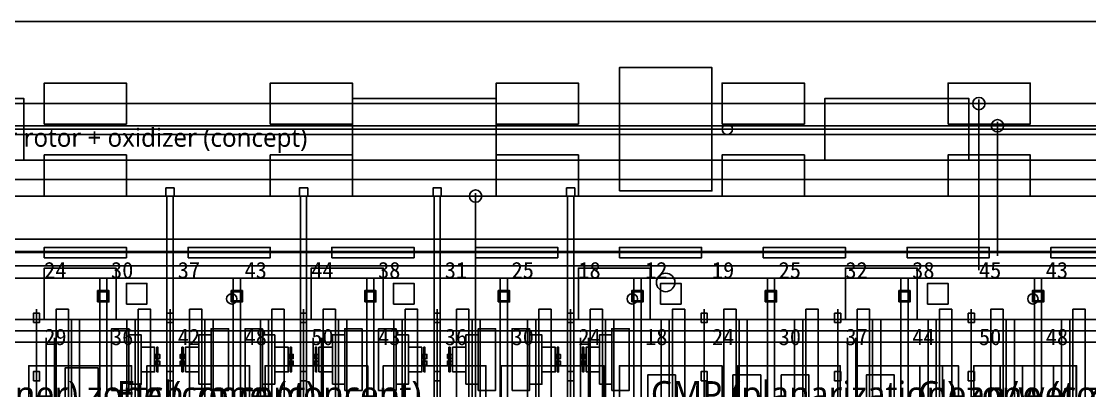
# Model space of a CAD drawing. Header units: metres. Extents: x -1640 to 1560, y -268 to 2338.
# Drawn here: x -165.2 to -61.2, y 1034.1 to 1070 of the extents above; entities that cross this region are included whole.
import ezdxf

# ---------------------------------------------------------------- set-up
doc = ezdxf.new("R2010")
doc.units = ezdxf.units.M
for name, color, linetype in [('1F_EHS_EXIT_DOOR_CONCEPT', 3, 'Continuous'), ('1F_EHS_EXTINGUISHER_HYDRANT_CABINET_CONCEPT', 1, 'Continuous'), ('1F_ELEC', 6, 'Continuous'), ('1F_STRUCT_COLUMN', 8, 'Continuous'), ('1F_SUPPORT', 4, 'Continuous'), ('1F_ZONE', 3, 'Continuous'), ('2F_CSF_LATERAL_RACK_CONCEPT', 9, 'Continuous'), ('2F_EHS_EXIT_DOOR_CONCEPT', 3, 'Continuous'), ('2F_EHS_EXTINGUISHER_HYDRANT_CABINET_CONCEPT', 1, 'Continuous'), ('2F_STRUCT_COLUMN', 8, 'Continuous'), ('2F_SUPPORT', 4, 'Continuous'), ('2F_ZONE', 3, 'Continuous'), ('3F_CLEANROOM_OVERHEAD_PIPE_DUCT_CONCEPT', 9, 'Continuous'), ('3F_CMP', 5, 'Continuous'), ('3F_EHS_EGRESS_DIST_M', 2, 'Continuous'), ('3F_EHS_EXIT_DOOR_CONCEPT', 3, 'Continuous'), ('3F_EHS_EXTINGUISHER_HYDRANT_CABINET_CONCEPT', 1, 'Continuous'), ('3F_ETCH', 2, 'Continuous'), ('3F_FOUP', 5, 'Continuous'), ('3F_OHT', 9, 'Continuous'), ('3F_OHTV', 1, 'Continuous'), ('3F_PHOTO', 1, 'Continuous'), ('3F_SUPPORT', 4, 'Continuous'), ('3F_TBAR', 6, 'Continuous'), ('3F_TEXT', 7, 'Continuous'), ('3F_WET', 6, 'Continuous'), ('3F_ZONE', 3, 'Continuous'), ('4F_DCC', 3, 'Continuous'), ('4F_FFU', 1, 'Continuous'), ('4F_MAU', 2, 'Continuous'), ('4F_STRUCT_PLENUM_TRUSS_CONCEPT', 9, 'Continuous'), ('4F_SUPPORT', 4, 'Continuous'), ('4F_ZONE', 3, 'Continuous'), ('5F_EHS_EXIT_DOOR_CONCEPT', 3, 'Continuous'), ('5F_EHS_EXTINGUISHER_HYDRANT_CABINET_CONCEPT', 1, 'Continuous'), ('5F_ELEC', 6, 'Continuous'), ('5F_STRUCT_COLUMN', 8, 'Continuous'), ('5F_SUPPORT', 4, 'Continuous'), ('5F_ZONE', 3, 'Continuous'), ('6F_CSF_LATERAL_RACK_CONCEPT', 9, 'Continuous'), ('6F_EHS_EXIT_DOOR_CONCEPT', 3, 'Continuous'), ('6F_EHS_EXTINGUISHER_HYDRANT_CABINET_CONCEPT', 1, 'Continuous'), ('6F_STRUCT_COLUMN', 8, 'Continuous'), ('6F_SUPPORT', 4, 'Continuous'), ('6F_ZONE', 3, 'Continuous'), ('7F_CLEANROOM_OVERHEAD_PIPE_DUCT_CONCEPT', 9, 'Continuous'), ('7F_CMP', 5, 'Continuous'), ('7F_EHS_EGRESS_DIST_M', 2, 'Continuous'), ('7F_EHS_EXIT_DOOR_CONCEPT', 3, 'Continuous'), ('7F_EHS_EXTINGUISHER_HYDRANT_CABINET_CONCEPT', 1, 'Continuous'), ('7F_ETCH', 2, 'Continuous'), ('7F_FOUP', 5, 'Continuous'), ('7F_OHT', 9, 'Continuous'), ('7F_OHTV', 1, 'Continuous'), ('7F_PHOTO', 1, 'Continuous'), ('7F_SUPPORT', 4, 'Continuous'), ('7F_TBAR', 6, 'Continuous'), ('7F_TEXT', 7, 'Continuous'), ('7F_WET', 6, 'Continuous'), ('7F_ZONE', 3, 'Continuous'), ('8F_DCC', 3, 'Continuous'), ('8F_FFU', 1, 'Continuous'), ('8F_MAU', 2, 'Continuous'), ('8F_STRUCT_PLENUM_TRUSS_CONCEPT', 9, 'Continuous'), ('8F_SUPPORT', 4, 'Continuous'), ('8F_ZONE', 3, 'Continuous'), ('EHS_TREATED_EXHAUST', 30, 'Continuous'), ('OUTLINE', 7, 'Continuous'), ('RF_RSC', 4, 'Continuous'), ('RF_STACK', 2, 'Continuous'), ('UTIL_CHW.R_CONCEPT', 2, 'Continuous'), ('UTIL_CHW.S_CONCEPT', 1, 'Continuous'), ('UTIL_ELEC.EMERG_CONCEPT', 4, 'Continuous'), ('UTIL_ELEC.LV_CONCEPT', 2, 'Continuous'), ('UTIL_ELEC.LV_RISER', 2, 'Continuous'), ('UTIL_ELEC.MV_CONCEPT', 1, 'Continuous'), ('UTIL_ELEC.UPS_CONCEPT', 3, 'Continuous'), ('UTIL_EXH.HEAT_CONCEPT', 1, 'Continuous'), ('UTIL_EXH.HEAT_RISER', 1, 'Continuous'), ('UTIL_EXH.VOC_CONCEPT', 6, 'Continuous'), ('UTIL_EXH.VOC_RISER', 6, 'Continuous'), ('UTIL_GAS.BULK_CONCEPT', 2, 'Continuous'), ('UTIL_HR_CONCEPT', 5, 'Continuous'), ('UTIL_PCW.R_CONCEPT', 1, 'Continuous'), ('UTIL_PCW.S_CONCEPT', 6, 'Continuous'), ('UTIL_TEXT', 7, 'Continuous'), ('UTIL_WW.AA_CONCEPT', 3, 'Continuous'), ('UTIL_WW.F_CONCEPT', 2, 'Continuous'), ('UTIL_WW.ORG_CONCEPT', 4, 'Continuous')]:
    doc.layers.add(name, color=color, linetype=linetype)
doc.styles.add('KO', font='malgun.ttf')

msp = doc.modelspace()

# ---------------------------------------------------------------- linework, layer by layer
at = {"layer": '1F_EHS_EXIT_DOOR_CONCEPT'}
msp.add_circle((-102.5, 1044.6), 0.9, dxfattribs=at)
at = {"layer": '1F_EHS_EXTINGUISHER_HYDRANT_CABINET_CONCEPT'}
for centre in [(-96.5, 1059.5), (-144.75, 1043), (-105.75, 1043), (-66.75, 1043)]:
    msp.add_circle(centre, 0.5, dxfattribs=at)
at = {"layer": '1F_ELEC'}
for points in [[(-163, 1060), (-155, 1060), (-155, 1064), (-163, 1064)], [(-141, 1060), (-133, 1060), (-133, 1064), (-141, 1064)], [(-119, 1060), (-111, 1060), (-111, 1064), (-119, 1064)], [(-97, 1060), (-89, 1060), (-89, 1064), (-97, 1064)], [(-75, 1060), (-67, 1060), (-67, 1064), (-75, 1064)], [(-163, 1053), (-155, 1053), (-155, 1057), (-163, 1057)], [(-141, 1053), (-133, 1053), (-133, 1057), (-141, 1057)], [(-119, 1053), (-111, 1053), (-111, 1057), (-119, 1057)], [(-97, 1053), (-89, 1053), (-89, 1057), (-97, 1057)], [(-75, 1053), (-67, 1053), (-67, 1057), (-75, 1057)]]:
    msp.add_lwpolyline(points, close=True, dxfattribs=at)
at = {"layer": '1F_STRUCT_COLUMN'}
for points in [[(-157.8, 1042.7), (-156.7, 1042.7), (-156.7, 1043.8), (-157.8, 1043.8)], [(-144.8, 1042.7), (-143.7, 1042.7), (-143.7, 1043.8), (-144.8, 1043.8)], [(-131.8, 1042.7), (-130.7, 1042.7), (-130.7, 1043.8), (-131.8, 1043.8)], [(-118.8, 1042.7), (-117.7, 1042.7), (-117.7, 1043.8), (-118.8, 1043.8)], [(-105.8, 1042.7), (-104.7, 1042.7), (-104.7, 1043.8), (-105.8, 1043.8)], [(-92.8, 1042.7), (-91.7, 1042.7), (-91.7, 1043.8), (-92.8, 1043.8)], [(-79.8, 1042.7), (-78.7, 1042.7), (-78.7, 1043.8), (-79.8, 1043.8)], [(-66.8, 1042.7), (-65.7, 1042.7), (-65.7, 1043.8), (-66.8, 1043.8)]]:
    msp.add_lwpolyline(points, close=True, dxfattribs=at)
at = {"layer": '1F_SUPPORT'}
msp.add_lwpolyline([(-107, 1053.5), (-98, 1053.5), (-98, 1065.5), (-107, 1065.5)], close=True, dxfattribs=at)
at = {"layer": '1F_ZONE'}
msp.add_lwpolyline([(-281, 887), (-7.5, 887), (-7.5, 1045), (-281, 1045)], close=True, dxfattribs=at)
at = {"layer": '2F_CSF_LATERAL_RACK_CONCEPT'}
for points in [[(-160.35, 891), (-159.55, 891), (-159.55, 1041), (-160.35, 1041)], [(-154.95, 891), (-154.15, 891), (-154.15, 1041), (-154.95, 1041)], [(-147.35, 891), (-146.55, 891), (-146.55, 1041), (-147.35, 1041)], [(-141.95, 891), (-141.15, 891), (-141.15, 1041), (-141.95, 1041)], [(-134.35, 891), (-133.55, 891), (-133.55, 1041), (-134.35, 1041)], [(-128.95, 891), (-128.15, 891), (-128.15, 1041), (-128.95, 1041)], [(-121.35, 891), (-120.55, 891), (-120.55, 1041), (-121.35, 1041)], [(-115.95, 891), (-115.15, 891), (-115.15, 1041), (-115.95, 1041)], [(-108.35, 891), (-107.55, 891), (-107.55, 1041), (-108.35, 1041)], [(-102.95, 891), (-102.15, 891), (-102.15, 1041), (-102.95, 1041)], [(-95.35, 891), (-94.55, 891), (-94.55, 1041), (-95.35, 1041)], [(-89.95, 891), (-89.15, 891), (-89.15, 1041), (-89.95, 1041)], [(-82.35, 891), (-81.55, 891), (-81.55, 1041), (-82.35, 1041)], [(-76.95, 891), (-76.15, 891), (-76.15, 1041), (-76.95, 1041)], [(-69.35, 891), (-68.55, 891), (-68.55, 1041), (-69.35, 1041)], [(-63.95, 891), (-63.15, 891), (-63.15, 1041), (-63.95, 1041)]]:
    msp.add_lwpolyline(points, close=True, dxfattribs=at)
at = {"layer": '2F_EHS_EXIT_DOOR_CONCEPT'}
msp.add_circle((-102.5, 1044.6), 0.9, dxfattribs=at)
at = {"layer": '2F_EHS_EXTINGUISHER_HYDRANT_CABINET_CONCEPT'}
msp.add_circle((-96.5, 1059.5), 0.5, dxfattribs=at)
at = {"layer": '2F_STRUCT_COLUMN'}
for points in [[(-157.7, 1042.8), (-156.8, 1042.8), (-156.8, 1043.7), (-157.7, 1043.7)], [(-144.7, 1042.8), (-143.8, 1042.8), (-143.8, 1043.7), (-144.7, 1043.7)], [(-131.7, 1042.8), (-130.8, 1042.8), (-130.8, 1043.7), (-131.7, 1043.7)], [(-118.7, 1042.8), (-117.8, 1042.8), (-117.8, 1043.7), (-118.7, 1043.7)], [(-105.7, 1042.8), (-104.8, 1042.8), (-104.8, 1043.7), (-105.7, 1043.7)], [(-92.7, 1042.8), (-91.8, 1042.8), (-91.8, 1043.7), (-92.7, 1043.7)], [(-79.7, 1042.8), (-78.8, 1042.8), (-78.8, 1043.7), (-79.7, 1043.7)], [(-66.7, 1042.8), (-65.8, 1042.8), (-65.8, 1043.7), (-66.7, 1043.7)]]:
    msp.add_lwpolyline(points, close=True, dxfattribs=at)
at = {"layer": '2F_SUPPORT'}
msp.add_lwpolyline([(-107, 1053.5), (-98, 1053.5), (-98, 1065.5), (-107, 1065.5)], close=True, dxfattribs=at)
at = {"layer": '2F_ZONE'}
msp.add_lwpolyline([(-281, 887), (-7.5, 887), (-7.5, 1045), (-281, 1045)], close=True, dxfattribs=at)
at = {"layer": '3F_CLEANROOM_OVERHEAD_PIPE_DUCT_CONCEPT'}
for points in [[(-161.85, 890), (-160.65, 890), (-160.65, 1042), (-161.85, 1042)], [(-153.85, 890), (-152.65, 890), (-152.65, 1042), (-153.85, 1042)], [(-148.85, 890), (-147.65, 890), (-147.65, 1042), (-148.85, 1042)], [(-140.85, 890), (-139.65, 890), (-139.65, 1042), (-140.85, 1042)], [(-135.85, 890), (-134.65, 890), (-134.65, 1042), (-135.85, 1042)], [(-127.85, 890), (-126.65, 890), (-126.65, 1042), (-127.85, 1042)], [(-122.85, 890), (-121.65, 890), (-121.65, 1042), (-122.85, 1042)], [(-114.85, 890), (-113.65, 890), (-113.65, 1042), (-114.85, 1042)], [(-109.85, 890), (-108.65, 890), (-108.65, 1042), (-109.85, 1042)], [(-101.85, 890), (-100.65, 890), (-100.65, 1042), (-101.85, 1042)], [(-96.85, 890), (-95.65, 890), (-95.65, 1042), (-96.85, 1042)], [(-88.85, 890), (-87.65, 890), (-87.65, 1042), (-88.85, 1042)], [(-83.85, 890), (-82.65, 890), (-82.65, 1042), (-83.85, 1042)], [(-75.85, 890), (-74.65, 890), (-74.65, 1042), (-75.85, 1042)], [(-70.85, 890), (-69.65, 890), (-69.65, 1042), (-70.85, 1042)], [(-62.85, 890), (-61.65, 890), (-61.65, 1042), (-62.85, 1042)]]:
    msp.add_lwpolyline(points, close=True, dxfattribs=at)
at = {"layer": '3F_CMP'}
for points in [[(-104.25, 1030.1), (-101.55, 1030.1), (-101.55, 1035.6), (-104.25, 1035.6)], [(-95.95, 1030.1), (-93.25, 1030.1), (-93.25, 1035.6), (-95.95, 1035.6)], [(-91.25, 1030.1), (-88.55, 1030.1), (-88.55, 1035.6), (-91.25, 1035.6)], [(-82.95, 1030.1), (-80.25, 1030.1), (-80.25, 1035.6), (-82.95, 1035.6)]]:
    msp.add_lwpolyline(points, close=True, dxfattribs=at)
at = {"layer": '3F_EHS_EXIT_DOOR_CONCEPT'}
msp.add_circle((-102.5, 1044.6), 0.9, dxfattribs=at)
at = {"layer": '3F_EHS_EXTINGUISHER_HYDRANT_CABINET_CONCEPT'}
msp.add_circle((-96.5, 1059.5), 0.5, dxfattribs=at)
at = {"layer": '3F_ETCH'}
for points in [[(-156.45, 1034.1), (-154.75, 1034.1), (-154.75, 1040.1), (-156.45, 1040.1)], [(-146.75, 1034.1), (-145.05, 1034.1), (-145.05, 1040.1), (-146.75, 1040.1)], [(-143.45, 1034.1), (-141.75, 1034.1), (-141.75, 1040.1), (-143.45, 1040.1)], [(-133.75, 1034.1), (-132.05, 1034.1), (-132.05, 1040.1), (-133.75, 1040.1)], [(-130.45, 1034.1), (-128.75, 1034.1), (-128.75, 1040.1), (-130.45, 1040.1)], [(-120.75, 1034.1), (-119.05, 1034.1), (-119.05, 1040.1), (-120.75, 1040.1)], [(-117.45, 1034.1), (-115.75, 1034.1), (-115.75, 1040.1), (-117.45, 1040.1)], [(-107.75, 1034.1), (-106.05, 1034.1), (-106.05, 1040.1), (-107.75, 1040.1)], [(-154.75, 1034.7), (-153.55, 1034.7), (-153.55, 1039.5), (-154.75, 1039.5)], [(-147.95, 1034.7), (-146.75, 1034.7), (-146.75, 1039.5), (-147.95, 1039.5)], [(-141.75, 1034.7), (-140.55, 1034.7), (-140.55, 1039.5), (-141.75, 1039.5)], [(-134.95, 1034.7), (-133.75, 1034.7), (-133.75, 1039.5), (-134.95, 1039.5)], [(-128.75, 1034.7), (-127.55, 1034.7), (-127.55, 1039.5), (-128.75, 1039.5)], [(-121.95, 1034.7), (-120.75, 1034.7), (-120.75, 1039.5), (-121.95, 1039.5)], [(-115.75, 1034.7), (-114.55, 1034.7), (-114.55, 1039.5), (-115.75, 1039.5)], [(-108.95, 1034.7), (-107.75, 1034.7), (-107.75, 1039.5), (-108.95, 1039.5)], [(-153.55, 1035.9), (-152.25, 1035.9), (-152.25, 1038.3), (-153.55, 1038.3)], [(-149.25, 1035.9), (-147.95, 1035.9), (-147.95, 1038.3), (-149.25, 1038.3)], [(-140.55, 1035.9), (-139.25, 1035.9), (-139.25, 1038.3), (-140.55, 1038.3)], [(-136.25, 1035.9), (-134.95, 1035.9), (-134.95, 1038.3), (-136.25, 1038.3)], [(-127.55, 1035.9), (-126.25, 1035.9), (-126.25, 1038.3), (-127.55, 1038.3)], [(-123.25, 1035.9), (-121.95, 1035.9), (-121.95, 1038.3), (-123.25, 1038.3)], [(-114.55, 1035.9), (-113.25, 1035.9), (-113.25, 1038.3), (-114.55, 1038.3)], [(-110.25, 1035.9), (-108.95, 1035.9), (-108.95, 1038.3), (-110.25, 1038.3)]]:
    msp.add_lwpolyline(points, close=True, dxfattribs=at)
at = {"layer": '3F_FOUP'}
for points in [[(-152.2, 1037.2), (-151.75, 1037.2), (-151.75, 1037.6), (-152.2, 1037.6)], [(-152.2, 1036.55), (-151.75, 1036.55), (-151.75, 1036.95), (-152.2, 1036.95)], [(-149.75, 1037.2), (-149.3, 1037.2), (-149.3, 1037.6), (-149.75, 1037.6)], [(-149.75, 1036.55), (-149.3, 1036.55), (-149.3, 1036.95), (-149.75, 1036.95)], [(-139.2, 1037.2), (-138.75, 1037.2), (-138.75, 1037.6), (-139.2, 1037.6)], [(-139.2, 1036.55), (-138.75, 1036.55), (-138.75, 1036.95), (-139.2, 1036.95)], [(-136.75, 1037.2), (-136.3, 1037.2), (-136.3, 1037.6), (-136.75, 1037.6)], [(-136.75, 1036.55), (-136.3, 1036.55), (-136.3, 1036.95), (-136.75, 1036.95)], [(-126.2, 1037.2), (-125.75, 1037.2), (-125.75, 1037.6), (-126.2, 1037.6)], [(-126.2, 1036.55), (-125.75, 1036.55), (-125.75, 1036.95), (-126.2, 1036.95)], [(-123.75, 1037.2), (-123.3, 1037.2), (-123.3, 1037.6), (-123.75, 1037.6)], [(-123.75, 1036.55), (-123.3, 1036.55), (-123.3, 1036.95), (-123.75, 1036.95)], [(-113.2, 1037.2), (-112.75, 1037.2), (-112.75, 1037.6), (-113.2, 1037.6)], [(-113.2, 1036.55), (-112.75, 1036.55), (-112.75, 1036.95), (-113.2, 1036.95)], [(-110.75, 1037.2), (-110.3, 1037.2), (-110.3, 1037.6), (-110.75, 1037.6)], [(-110.75, 1036.55), (-110.3, 1036.55), (-110.3, 1036.95), (-110.75, 1036.95)]]:
    msp.add_lwpolyline(points, close=True, dxfattribs=at)
at = {"layer": '3F_OHT'}
for p, q in [((-163.75, 970), (-163.75, 1042)), ((-150.75, 970), (-150.75, 1042)), ((-137.75, 970), (-137.75, 1042)), ((-124.75, 970), (-124.75, 1042)), ((-111.75, 970), (-111.75, 1042)), ((-98.75, 970), (-98.75, 1042)), ((-85.75, 970), (-85.75, 1042)), ((-72.75, 970), (-72.75, 1042))]:
    msp.add_line(p, q, dxfattribs=at)
at = {"layer": '3F_OHTV'}
for points in [[(-164.05, 1040.71), (-163.45, 1040.71), (-163.45, 1041.61), (-164.05, 1041.61)], [(-151.05, 1040.71), (-150.45, 1040.71), (-150.45, 1041.61), (-151.05, 1041.61)], [(-138.05, 1040.71), (-137.45, 1040.71), (-137.45, 1041.61), (-138.05, 1041.61)], [(-125.05, 1040.71), (-124.45, 1040.71), (-124.45, 1041.61), (-125.05, 1041.61)], [(-112.05, 1040.71), (-111.45, 1040.71), (-111.45, 1041.61), (-112.05, 1041.61)], [(-99.05, 1040.71), (-98.45, 1040.71), (-98.45, 1041.61), (-99.05, 1041.61)], [(-86.05, 1040.71), (-85.45, 1040.71), (-85.45, 1041.61), (-86.05, 1041.61)], [(-73.05, 1040.71), (-72.45, 1040.71), (-72.45, 1041.61), (-73.05, 1041.61)], [(-164.05, 1035.02), (-163.45, 1035.02), (-163.45, 1035.92), (-164.05, 1035.92)], [(-151.05, 1035.02), (-150.45, 1035.02), (-150.45, 1035.92), (-151.05, 1035.92)], [(-138.05, 1035.02), (-137.45, 1035.02), (-137.45, 1035.92), (-138.05, 1035.92)], [(-125.05, 1035.02), (-124.45, 1035.02), (-124.45, 1035.92), (-125.05, 1035.92)], [(-112.05, 1035.02), (-111.45, 1035.02), (-111.45, 1035.92), (-112.05, 1035.92)], [(-99.05, 1035.02), (-98.45, 1035.02), (-98.45, 1035.92), (-99.05, 1035.92)], [(-86.05, 1035.02), (-85.45, 1035.02), (-85.45, 1035.92), (-86.05, 1035.92)], [(-73.05, 1035.02), (-72.45, 1035.02), (-72.45, 1035.92), (-73.05, 1035.92)]]:
    msp.add_lwpolyline(points, close=True, dxfattribs=at)
at = {"layer": '3F_PHOTO'}
msp.add_lwpolyline([(-160.95, 1030.8), (-157.75, 1030.8), (-157.75, 1036.3), (-160.95, 1036.3)], close=True, dxfattribs=at)
at = {"layer": '3F_SUPPORT'}
msp.add_lwpolyline([(-107, 1053.5), (-98, 1053.5), (-98, 1065.5), (-107, 1065.5)], close=True, dxfattribs=at)
at = {"layer": '3F_TBAR'}
for points in [[(-152.05, 1035.9), (-151.93, 1035.9), (-151.93, 1038.3), (-152.05, 1038.3)], [(-149.6, 1035.9), (-149.48, 1035.9), (-149.48, 1038.3), (-149.6, 1038.3)], [(-139.05, 1035.9), (-138.93, 1035.9), (-138.93, 1038.3), (-139.05, 1038.3)], [(-136.6, 1035.9), (-136.48, 1035.9), (-136.48, 1038.3), (-136.6, 1038.3)], [(-126.05, 1035.9), (-125.93, 1035.9), (-125.93, 1038.3), (-126.05, 1038.3)], [(-123.6, 1035.9), (-123.48, 1035.9), (-123.48, 1038.3), (-123.6, 1038.3)], [(-113.05, 1035.9), (-112.93, 1035.9), (-112.93, 1038.3), (-113.05, 1038.3)], [(-110.6, 1035.9), (-110.48, 1035.9), (-110.48, 1038.3), (-110.6, 1038.3)]]:
    msp.add_lwpolyline(points, close=True, dxfattribs=at)
at = {"layer": '3F_WET'}
for points in [[(-77.75, 1027.5), (-75.55, 1027.5), (-75.55, 1036.5), (-77.75, 1036.5)], [(-69.95, 1027.5), (-67.75, 1027.5), (-67.75, 1036.5), (-69.95, 1036.5)], [(-64.75, 1027.5), (-62.55, 1027.5), (-62.55, 1036.5), (-64.75, 1036.5)]]:
    msp.add_lwpolyline(points, close=True, dxfattribs=at)
at = {"layer": '3F_ZONE'}
msp.add_lwpolyline([(-281, 887), (-7.5, 887), (-7.5, 1045), (-281, 1045)], close=True, dxfattribs=at)
at = {"layer": '4F_DCC'}
for points in [[(-163, 1047), (-155, 1047), (-155, 1048), (-163, 1048)], [(-149, 1047), (-141, 1047), (-141, 1048), (-149, 1048)], [(-135, 1047), (-127, 1047), (-127, 1048), (-135, 1048)], [(-121, 1047), (-113, 1047), (-113, 1048), (-121, 1048)], [(-107, 1047), (-99, 1047), (-99, 1048), (-107, 1048)], [(-93, 1047), (-85, 1047), (-85, 1048), (-93, 1048)], [(-79, 1047), (-71, 1047), (-71, 1048), (-79, 1048)], [(-65, 1047), (-57, 1047), (-57, 1048), (-65, 1048)]]:
    msp.add_lwpolyline(points, close=True, dxfattribs=at)
at = {"layer": '4F_FFU'}
for points in [[(-164.5, 1026.5), (-154.5, 1026.5), (-154.5, 1036.5), (-164.5, 1036.5)], [(-153, 1026.5), (-143, 1026.5), (-143, 1036.5), (-153, 1036.5)], [(-141.5, 1026.5), (-131.5, 1026.5), (-131.5, 1036.5), (-141.5, 1036.5)], [(-130, 1026.5), (-120, 1026.5), (-120, 1036.5), (-130, 1036.5)], [(-118.5, 1026.5), (-108.5, 1026.5), (-108.5, 1036.5), (-118.5, 1036.5)], [(-107, 1026.5), (-97, 1026.5), (-97, 1036.5), (-107, 1036.5)], [(-95.5, 1026.5), (-85.5, 1026.5), (-85.5, 1036.5), (-95.5, 1036.5)], [(-84, 1026.5), (-74, 1026.5), (-74, 1036.5), (-84, 1036.5)], [(-72.5, 1026.5), (-62.5, 1026.5), (-62.5, 1036.5), (-72.5, 1036.5)]]:
    msp.add_lwpolyline(points, close=True, dxfattribs=at)
at = {"layer": '4F_MAU'}
for points in [[(-179, 1056.5), (-165, 1056.5), (-165, 1062.5), (-179, 1062.5)], [(-133, 1056.5), (-119, 1056.5), (-119, 1062.5), (-133, 1062.5)], [(-87, 1056.5), (-73, 1056.5), (-73, 1062.5), (-87, 1062.5)]]:
    msp.add_lwpolyline(points, close=True, dxfattribs=at)
at = {"layer": '4F_STRUCT_PLENUM_TRUSS_CONCEPT'}
for points in [[(-157.6, 887), (-156.9, 887), (-156.9, 1045), (-157.6, 1045)], [(-144.6, 887), (-143.9, 887), (-143.9, 1045), (-144.6, 1045)], [(-131.6, 887), (-130.9, 887), (-130.9, 1045), (-131.6, 1045)], [(-118.6, 887), (-117.9, 887), (-117.9, 1045), (-118.6, 1045)], [(-105.6, 887), (-104.9, 887), (-104.9, 1045), (-105.6, 1045)], [(-92.6, 887), (-91.9, 887), (-91.9, 1045), (-92.6, 1045)], [(-79.6, 887), (-78.9, 887), (-78.9, 1045), (-79.6, 1045)], [(-66.6, 887), (-65.9, 887), (-65.9, 1045), (-66.6, 1045)]]:
    msp.add_lwpolyline(points, close=True, dxfattribs=at)
at = {"layer": '4F_SUPPORT'}
msp.add_lwpolyline([(-107, 1053.5), (-98, 1053.5), (-98, 1065.5), (-107, 1065.5)], close=True, dxfattribs=at)
at = {"layer": '4F_ZONE'}
msp.add_lwpolyline([(-281, 887), (-7.5, 887), (-7.5, 1045), (-281, 1045)], close=True, dxfattribs=at)
at = {"layer": '5F_EHS_EXIT_DOOR_CONCEPT'}
msp.add_circle((-102.5, 1044.6), 0.9, dxfattribs=at)
at = {"layer": '5F_EHS_EXTINGUISHER_HYDRANT_CABINET_CONCEPT'}
for centre in [(-96.5, 1059.5), (-144.75, 1043), (-105.75, 1043), (-66.75, 1043)]:
    msp.add_circle(centre, 0.5, dxfattribs=at)
at = {"layer": '5F_ELEC'}
for points in [[(-163, 1060), (-155, 1060), (-155, 1064), (-163, 1064)], [(-141, 1060), (-133, 1060), (-133, 1064), (-141, 1064)], [(-119, 1060), (-111, 1060), (-111, 1064), (-119, 1064)], [(-97, 1060), (-89, 1060), (-89, 1064), (-97, 1064)], [(-75, 1060), (-67, 1060), (-67, 1064), (-75, 1064)], [(-163, 1053), (-155, 1053), (-155, 1057), (-163, 1057)], [(-141, 1053), (-133, 1053), (-133, 1057), (-141, 1057)], [(-119, 1053), (-111, 1053), (-111, 1057), (-119, 1057)], [(-97, 1053), (-89, 1053), (-89, 1057), (-97, 1057)], [(-75, 1053), (-67, 1053), (-67, 1057), (-75, 1057)]]:
    msp.add_lwpolyline(points, close=True, dxfattribs=at)
at = {"layer": '5F_STRUCT_COLUMN'}
for points in [[(-157.8, 1042.7), (-156.7, 1042.7), (-156.7, 1043.8), (-157.8, 1043.8)], [(-144.8, 1042.7), (-143.7, 1042.7), (-143.7, 1043.8), (-144.8, 1043.8)], [(-131.8, 1042.7), (-130.7, 1042.7), (-130.7, 1043.8), (-131.8, 1043.8)], [(-118.8, 1042.7), (-117.7, 1042.7), (-117.7, 1043.8), (-118.8, 1043.8)], [(-105.8, 1042.7), (-104.7, 1042.7), (-104.7, 1043.8), (-105.8, 1043.8)], [(-92.8, 1042.7), (-91.7, 1042.7), (-91.7, 1043.8), (-92.8, 1043.8)], [(-79.8, 1042.7), (-78.7, 1042.7), (-78.7, 1043.8), (-79.8, 1043.8)], [(-66.8, 1042.7), (-65.7, 1042.7), (-65.7, 1043.8), (-66.8, 1043.8)]]:
    msp.add_lwpolyline(points, close=True, dxfattribs=at)
at = {"layer": '5F_SUPPORT'}
msp.add_lwpolyline([(-107, 1053.5), (-98, 1053.5), (-98, 1065.5), (-107, 1065.5)], close=True, dxfattribs=at)
at = {"layer": '5F_ZONE'}
msp.add_lwpolyline([(-281, 887), (-7.5, 887), (-7.5, 1045), (-281, 1045)], close=True, dxfattribs=at)
at = {"layer": '6F_CSF_LATERAL_RACK_CONCEPT'}
for points in [[(-160.35, 891), (-159.55, 891), (-159.55, 1041), (-160.35, 1041)], [(-154.95, 891), (-154.15, 891), (-154.15, 1041), (-154.95, 1041)], [(-147.35, 891), (-146.55, 891), (-146.55, 1041), (-147.35, 1041)], [(-141.95, 891), (-141.15, 891), (-141.15, 1041), (-141.95, 1041)], [(-134.35, 891), (-133.55, 891), (-133.55, 1041), (-134.35, 1041)], [(-128.95, 891), (-128.15, 891), (-128.15, 1041), (-128.95, 1041)], [(-121.35, 891), (-120.55, 891), (-120.55, 1041), (-121.35, 1041)], [(-115.95, 891), (-115.15, 891), (-115.15, 1041), (-115.95, 1041)], [(-108.35, 891), (-107.55, 891), (-107.55, 1041), (-108.35, 1041)], [(-102.95, 891), (-102.15, 891), (-102.15, 1041), (-102.95, 1041)], [(-95.35, 891), (-94.55, 891), (-94.55, 1041), (-95.35, 1041)], [(-89.95, 891), (-89.15, 891), (-89.15, 1041), (-89.95, 1041)], [(-82.35, 891), (-81.55, 891), (-81.55, 1041), (-82.35, 1041)], [(-76.95, 891), (-76.15, 891), (-76.15, 1041), (-76.95, 1041)], [(-69.35, 891), (-68.55, 891), (-68.55, 1041), (-69.35, 1041)], [(-63.95, 891), (-63.15, 891), (-63.15, 1041), (-63.95, 1041)]]:
    msp.add_lwpolyline(points, close=True, dxfattribs=at)
at = {"layer": '6F_EHS_EXIT_DOOR_CONCEPT'}
msp.add_circle((-102.5, 1044.6), 0.9, dxfattribs=at)
at = {"layer": '6F_EHS_EXTINGUISHER_HYDRANT_CABINET_CONCEPT'}
msp.add_circle((-96.5, 1059.5), 0.5, dxfattribs=at)
at = {"layer": '6F_STRUCT_COLUMN'}
for points in [[(-157.7, 1042.8), (-156.8, 1042.8), (-156.8, 1043.7), (-157.7, 1043.7)], [(-144.7, 1042.8), (-143.8, 1042.8), (-143.8, 1043.7), (-144.7, 1043.7)], [(-131.7, 1042.8), (-130.8, 1042.8), (-130.8, 1043.7), (-131.7, 1043.7)], [(-118.7, 1042.8), (-117.8, 1042.8), (-117.8, 1043.7), (-118.7, 1043.7)], [(-105.7, 1042.8), (-104.8, 1042.8), (-104.8, 1043.7), (-105.7, 1043.7)], [(-92.7, 1042.8), (-91.8, 1042.8), (-91.8, 1043.7), (-92.7, 1043.7)], [(-79.7, 1042.8), (-78.8, 1042.8), (-78.8, 1043.7), (-79.7, 1043.7)], [(-66.7, 1042.8), (-65.8, 1042.8), (-65.8, 1043.7), (-66.7, 1043.7)]]:
    msp.add_lwpolyline(points, close=True, dxfattribs=at)
at = {"layer": '6F_SUPPORT'}
msp.add_lwpolyline([(-107, 1053.5), (-98, 1053.5), (-98, 1065.5), (-107, 1065.5)], close=True, dxfattribs=at)
at = {"layer": '6F_ZONE'}
msp.add_lwpolyline([(-281, 887), (-7.5, 887), (-7.5, 1045), (-281, 1045)], close=True, dxfattribs=at)
at = {"layer": '7F_CLEANROOM_OVERHEAD_PIPE_DUCT_CONCEPT'}
for points in [[(-161.85, 890), (-160.65, 890), (-160.65, 1042), (-161.85, 1042)], [(-153.85, 890), (-152.65, 890), (-152.65, 1042), (-153.85, 1042)], [(-148.85, 890), (-147.65, 890), (-147.65, 1042), (-148.85, 1042)], [(-140.85, 890), (-139.65, 890), (-139.65, 1042), (-140.85, 1042)], [(-135.85, 890), (-134.65, 890), (-134.65, 1042), (-135.85, 1042)], [(-127.85, 890), (-126.65, 890), (-126.65, 1042), (-127.85, 1042)], [(-122.85, 890), (-121.65, 890), (-121.65, 1042), (-122.85, 1042)], [(-114.85, 890), (-113.65, 890), (-113.65, 1042), (-114.85, 1042)], [(-109.85, 890), (-108.65, 890), (-108.65, 1042), (-109.85, 1042)], [(-101.85, 890), (-100.65, 890), (-100.65, 1042), (-101.85, 1042)], [(-96.85, 890), (-95.65, 890), (-95.65, 1042), (-96.85, 1042)], [(-88.85, 890), (-87.65, 890), (-87.65, 1042), (-88.85, 1042)], [(-83.85, 890), (-82.65, 890), (-82.65, 1042), (-83.85, 1042)], [(-75.85, 890), (-74.65, 890), (-74.65, 1042), (-75.85, 1042)], [(-70.85, 890), (-69.65, 890), (-69.65, 1042), (-70.85, 1042)], [(-62.85, 890), (-61.65, 890), (-61.65, 1042), (-62.85, 1042)]]:
    msp.add_lwpolyline(points, close=True, dxfattribs=at)
at = {"layer": '7F_CMP'}
for points in [[(-104.25, 1030.1), (-101.55, 1030.1), (-101.55, 1035.6), (-104.25, 1035.6)], [(-95.95, 1030.1), (-93.25, 1030.1), (-93.25, 1035.6), (-95.95, 1035.6)], [(-91.25, 1030.1), (-88.55, 1030.1), (-88.55, 1035.6), (-91.25, 1035.6)], [(-82.95, 1030.1), (-80.25, 1030.1), (-80.25, 1035.6), (-82.95, 1035.6)]]:
    msp.add_lwpolyline(points, close=True, dxfattribs=at)
at = {"layer": '7F_EHS_EXIT_DOOR_CONCEPT'}
msp.add_circle((-102.5, 1044.6), 0.9, dxfattribs=at)
at = {"layer": '7F_EHS_EXTINGUISHER_HYDRANT_CABINET_CONCEPT'}
msp.add_circle((-96.5, 1059.5), 0.5, dxfattribs=at)
at = {"layer": '7F_ETCH'}
for points in [[(-156.45, 1034.1), (-154.75, 1034.1), (-154.75, 1040.1), (-156.45, 1040.1)], [(-146.75, 1034.1), (-145.05, 1034.1), (-145.05, 1040.1), (-146.75, 1040.1)], [(-143.45, 1034.1), (-141.75, 1034.1), (-141.75, 1040.1), (-143.45, 1040.1)], [(-133.75, 1034.1), (-132.05, 1034.1), (-132.05, 1040.1), (-133.75, 1040.1)], [(-130.45, 1034.1), (-128.75, 1034.1), (-128.75, 1040.1), (-130.45, 1040.1)], [(-120.75, 1034.1), (-119.05, 1034.1), (-119.05, 1040.1), (-120.75, 1040.1)], [(-117.45, 1034.1), (-115.75, 1034.1), (-115.75, 1040.1), (-117.45, 1040.1)], [(-107.75, 1034.1), (-106.05, 1034.1), (-106.05, 1040.1), (-107.75, 1040.1)], [(-154.75, 1034.7), (-153.55, 1034.7), (-153.55, 1039.5), (-154.75, 1039.5)], [(-147.95, 1034.7), (-146.75, 1034.7), (-146.75, 1039.5), (-147.95, 1039.5)], [(-141.75, 1034.7), (-140.55, 1034.7), (-140.55, 1039.5), (-141.75, 1039.5)], [(-134.95, 1034.7), (-133.75, 1034.7), (-133.75, 1039.5), (-134.95, 1039.5)], [(-128.75, 1034.7), (-127.55, 1034.7), (-127.55, 1039.5), (-128.75, 1039.5)], [(-121.95, 1034.7), (-120.75, 1034.7), (-120.75, 1039.5), (-121.95, 1039.5)], [(-115.75, 1034.7), (-114.55, 1034.7), (-114.55, 1039.5), (-115.75, 1039.5)], [(-108.95, 1034.7), (-107.75, 1034.7), (-107.75, 1039.5), (-108.95, 1039.5)], [(-153.55, 1035.9), (-152.25, 1035.9), (-152.25, 1038.3), (-153.55, 1038.3)], [(-149.25, 1035.9), (-147.95, 1035.9), (-147.95, 1038.3), (-149.25, 1038.3)], [(-140.55, 1035.9), (-139.25, 1035.9), (-139.25, 1038.3), (-140.55, 1038.3)], [(-136.25, 1035.9), (-134.95, 1035.9), (-134.95, 1038.3), (-136.25, 1038.3)], [(-127.55, 1035.9), (-126.25, 1035.9), (-126.25, 1038.3), (-127.55, 1038.3)], [(-123.25, 1035.9), (-121.95, 1035.9), (-121.95, 1038.3), (-123.25, 1038.3)], [(-114.55, 1035.9), (-113.25, 1035.9), (-113.25, 1038.3), (-114.55, 1038.3)], [(-110.25, 1035.9), (-108.95, 1035.9), (-108.95, 1038.3), (-110.25, 1038.3)]]:
    msp.add_lwpolyline(points, close=True, dxfattribs=at)
at = {"layer": '7F_FOUP'}
for points in [[(-152.2, 1037.2), (-151.75, 1037.2), (-151.75, 1037.6), (-152.2, 1037.6)], [(-152.2, 1036.55), (-151.75, 1036.55), (-151.75, 1036.95), (-152.2, 1036.95)], [(-149.75, 1037.2), (-149.3, 1037.2), (-149.3, 1037.6), (-149.75, 1037.6)], [(-149.75, 1036.55), (-149.3, 1036.55), (-149.3, 1036.95), (-149.75, 1036.95)], [(-139.2, 1037.2), (-138.75, 1037.2), (-138.75, 1037.6), (-139.2, 1037.6)], [(-139.2, 1036.55), (-138.75, 1036.55), (-138.75, 1036.95), (-139.2, 1036.95)], [(-136.75, 1037.2), (-136.3, 1037.2), (-136.3, 1037.6), (-136.75, 1037.6)], [(-136.75, 1036.55), (-136.3, 1036.55), (-136.3, 1036.95), (-136.75, 1036.95)], [(-126.2, 1037.2), (-125.75, 1037.2), (-125.75, 1037.6), (-126.2, 1037.6)], [(-126.2, 1036.55), (-125.75, 1036.55), (-125.75, 1036.95), (-126.2, 1036.95)], [(-123.75, 1037.2), (-123.3, 1037.2), (-123.3, 1037.6), (-123.75, 1037.6)], [(-123.75, 1036.55), (-123.3, 1036.55), (-123.3, 1036.95), (-123.75, 1036.95)], [(-113.2, 1037.2), (-112.75, 1037.2), (-112.75, 1037.6), (-113.2, 1037.6)], [(-113.2, 1036.55), (-112.75, 1036.55), (-112.75, 1036.95), (-113.2, 1036.95)], [(-110.75, 1037.2), (-110.3, 1037.2), (-110.3, 1037.6), (-110.75, 1037.6)], [(-110.75, 1036.55), (-110.3, 1036.55), (-110.3, 1036.95), (-110.75, 1036.95)]]:
    msp.add_lwpolyline(points, close=True, dxfattribs=at)
at = {"layer": '7F_OHT'}
for p, q in [((-163.75, 970), (-163.75, 1042)), ((-150.75, 970), (-150.75, 1042)), ((-137.75, 970), (-137.75, 1042)), ((-124.75, 970), (-124.75, 1042)), ((-111.75, 970), (-111.75, 1042)), ((-98.75, 970), (-98.75, 1042)), ((-85.75, 970), (-85.75, 1042)), ((-72.75, 970), (-72.75, 1042))]:
    msp.add_line(p, q, dxfattribs=at)
at = {"layer": '7F_OHTV'}
for points in [[(-164.05, 1040.71), (-163.45, 1040.71), (-163.45, 1041.61), (-164.05, 1041.61)], [(-151.05, 1040.71), (-150.45, 1040.71), (-150.45, 1041.61), (-151.05, 1041.61)], [(-138.05, 1040.71), (-137.45, 1040.71), (-137.45, 1041.61), (-138.05, 1041.61)], [(-125.05, 1040.71), (-124.45, 1040.71), (-124.45, 1041.61), (-125.05, 1041.61)], [(-112.05, 1040.71), (-111.45, 1040.71), (-111.45, 1041.61), (-112.05, 1041.61)], [(-99.05, 1040.71), (-98.45, 1040.71), (-98.45, 1041.61), (-99.05, 1041.61)], [(-86.05, 1040.71), (-85.45, 1040.71), (-85.45, 1041.61), (-86.05, 1041.61)], [(-73.05, 1040.71), (-72.45, 1040.71), (-72.45, 1041.61), (-73.05, 1041.61)], [(-164.05, 1035.02), (-163.45, 1035.02), (-163.45, 1035.92), (-164.05, 1035.92)], [(-151.05, 1035.02), (-150.45, 1035.02), (-150.45, 1035.92), (-151.05, 1035.92)], [(-138.05, 1035.02), (-137.45, 1035.02), (-137.45, 1035.92), (-138.05, 1035.92)], [(-125.05, 1035.02), (-124.45, 1035.02), (-124.45, 1035.92), (-125.05, 1035.92)], [(-112.05, 1035.02), (-111.45, 1035.02), (-111.45, 1035.92), (-112.05, 1035.92)], [(-99.05, 1035.02), (-98.45, 1035.02), (-98.45, 1035.92), (-99.05, 1035.92)], [(-86.05, 1035.02), (-85.45, 1035.02), (-85.45, 1035.92), (-86.05, 1035.92)], [(-73.05, 1035.02), (-72.45, 1035.02), (-72.45, 1035.92), (-73.05, 1035.92)]]:
    msp.add_lwpolyline(points, close=True, dxfattribs=at)
at = {"layer": '7F_PHOTO'}
msp.add_lwpolyline([(-160.95, 1030.8), (-157.75, 1030.8), (-157.75, 1036.3), (-160.95, 1036.3)], close=True, dxfattribs=at)
at = {"layer": '7F_SUPPORT'}
msp.add_lwpolyline([(-107, 1053.5), (-98, 1053.5), (-98, 1065.5), (-107, 1065.5)], close=True, dxfattribs=at)
at = {"layer": '7F_TBAR'}
for points in [[(-152.05, 1035.9), (-151.93, 1035.9), (-151.93, 1038.3), (-152.05, 1038.3)], [(-149.6, 1035.9), (-149.48, 1035.9), (-149.48, 1038.3), (-149.6, 1038.3)], [(-139.05, 1035.9), (-138.93, 1035.9), (-138.93, 1038.3), (-139.05, 1038.3)], [(-136.6, 1035.9), (-136.48, 1035.9), (-136.48, 1038.3), (-136.6, 1038.3)], [(-126.05, 1035.9), (-125.93, 1035.9), (-125.93, 1038.3), (-126.05, 1038.3)], [(-123.6, 1035.9), (-123.48, 1035.9), (-123.48, 1038.3), (-123.6, 1038.3)], [(-113.05, 1035.9), (-112.93, 1035.9), (-112.93, 1038.3), (-113.05, 1038.3)], [(-110.6, 1035.9), (-110.48, 1035.9), (-110.48, 1038.3), (-110.6, 1038.3)]]:
    msp.add_lwpolyline(points, close=True, dxfattribs=at)
at = {"layer": '7F_WET'}
for points in [[(-77.75, 1027.5), (-75.55, 1027.5), (-75.55, 1036.5), (-77.75, 1036.5)], [(-69.95, 1027.5), (-67.75, 1027.5), (-67.75, 1036.5), (-69.95, 1036.5)], [(-64.75, 1027.5), (-62.55, 1027.5), (-62.55, 1036.5), (-64.75, 1036.5)]]:
    msp.add_lwpolyline(points, close=True, dxfattribs=at)
at = {"layer": '7F_ZONE'}
msp.add_lwpolyline([(-281, 887), (-7.5, 887), (-7.5, 1045), (-281, 1045)], close=True, dxfattribs=at)
at = {"layer": '8F_DCC'}
for points in [[(-163, 1047), (-155, 1047), (-155, 1048), (-163, 1048)], [(-149, 1047), (-141, 1047), (-141, 1048), (-149, 1048)], [(-135, 1047), (-127, 1047), (-127, 1048), (-135, 1048)], [(-121, 1047), (-113, 1047), (-113, 1048), (-121, 1048)], [(-107, 1047), (-99, 1047), (-99, 1048), (-107, 1048)], [(-93, 1047), (-85, 1047), (-85, 1048), (-93, 1048)], [(-79, 1047), (-71, 1047), (-71, 1048), (-79, 1048)], [(-65, 1047), (-57, 1047), (-57, 1048), (-65, 1048)]]:
    msp.add_lwpolyline(points, close=True, dxfattribs=at)
at = {"layer": '8F_FFU'}
for points in [[(-164.5, 1026.5), (-154.5, 1026.5), (-154.5, 1036.5), (-164.5, 1036.5)], [(-153, 1026.5), (-143, 1026.5), (-143, 1036.5), (-153, 1036.5)], [(-141.5, 1026.5), (-131.5, 1026.5), (-131.5, 1036.5), (-141.5, 1036.5)], [(-130, 1026.5), (-120, 1026.5), (-120, 1036.5), (-130, 1036.5)], [(-118.5, 1026.5), (-108.5, 1026.5), (-108.5, 1036.5), (-118.5, 1036.5)], [(-107, 1026.5), (-97, 1026.5), (-97, 1036.5), (-107, 1036.5)], [(-95.5, 1026.5), (-85.5, 1026.5), (-85.5, 1036.5), (-95.5, 1036.5)], [(-84, 1026.5), (-74, 1026.5), (-74, 1036.5), (-84, 1036.5)], [(-72.5, 1026.5), (-62.5, 1026.5), (-62.5, 1036.5), (-72.5, 1036.5)]]:
    msp.add_lwpolyline(points, close=True, dxfattribs=at)
at = {"layer": '8F_MAU'}
for points in [[(-179, 1056.5), (-165, 1056.5), (-165, 1062.5), (-179, 1062.5)], [(-133, 1056.5), (-119, 1056.5), (-119, 1062.5), (-133, 1062.5)], [(-87, 1056.5), (-73, 1056.5), (-73, 1062.5), (-87, 1062.5)]]:
    msp.add_lwpolyline(points, close=True, dxfattribs=at)
at = {"layer": '8F_STRUCT_PLENUM_TRUSS_CONCEPT'}
for points in [[(-157.6, 887), (-156.9, 887), (-156.9, 1045), (-157.6, 1045)], [(-144.6, 887), (-143.9, 887), (-143.9, 1045), (-144.6, 1045)], [(-131.6, 887), (-130.9, 887), (-130.9, 1045), (-131.6, 1045)], [(-118.6, 887), (-117.9, 887), (-117.9, 1045), (-118.6, 1045)], [(-105.6, 887), (-104.9, 887), (-104.9, 1045), (-105.6, 1045)], [(-92.6, 887), (-91.9, 887), (-91.9, 1045), (-92.6, 1045)], [(-79.6, 887), (-78.9, 887), (-78.9, 1045), (-79.6, 1045)], [(-66.6, 887), (-65.9, 887), (-65.9, 1045), (-66.6, 1045)]]:
    msp.add_lwpolyline(points, close=True, dxfattribs=at)
at = {"layer": '8F_SUPPORT'}
msp.add_lwpolyline([(-107, 1053.5), (-98, 1053.5), (-98, 1065.5), (-107, 1065.5)], close=True, dxfattribs=at)
at = {"layer": '8F_ZONE'}
msp.add_lwpolyline([(-281, 887), (-7.5, 887), (-7.5, 1045), (-281, 1045)], close=True, dxfattribs=at)
at = {"layer": 'EHS_TREATED_EXHAUST'}
for points in [[(-151.15, 1053), (-150.35, 1053), (-150.35, 1053.8), (-151.15, 1053.8)], [(-151.15, 1053), (-150.35, 1053), (-150.35, 1053.8), (-151.15, 1053.8)], [(-138.15, 1053), (-137.35, 1053), (-137.35, 1053.8), (-138.15, 1053.8)], [(-138.15, 1053), (-137.35, 1053), (-137.35, 1053.8), (-138.15, 1053.8)], [(-125.15, 1053), (-124.35, 1053), (-124.35, 1053.8), (-125.15, 1053.8)], [(-125.15, 1053), (-124.35, 1053), (-124.35, 1053.8), (-125.15, 1053.8)], [(-112.15, 1053), (-111.35, 1053), (-111.35, 1053.8), (-112.15, 1053.8)], [(-112.15, 1053), (-111.35, 1053), (-111.35, 1053.8), (-112.15, 1053.8)], [(-151.05, 891), (-150.45, 891), (-150.45, 1053), (-151.05, 1053)], [(-151.05, 891), (-150.45, 891), (-150.45, 1053), (-151.05, 1053)], [(-138.05, 891), (-137.45, 891), (-137.45, 1053), (-138.05, 1053)], [(-138.05, 891), (-137.45, 891), (-137.45, 1053), (-138.05, 1053)], [(-125.05, 891), (-124.45, 891), (-124.45, 1053), (-125.05, 1053)], [(-125.05, 891), (-124.45, 891), (-124.45, 1053), (-125.05, 1053)], [(-112.05, 891), (-111.45, 891), (-111.45, 1053), (-112.05, 1053)], [(-112.05, 891), (-111.45, 891), (-111.45, 1053), (-112.05, 1053)]]:
    msp.add_lwpolyline(points, close=True, dxfattribs=at)
at = {"layer": 'OUTLINE'}
msp.add_lwpolyline([(-307, 862), (347, 862), (347, 1070), (-307, 1070)], close=True, dxfattribs=at)
at = {"layer": 'RF_RSC'}
for points in [[(-163, 1041), (-156, 1041), (-156, 1046), (-163, 1046)], [(-137, 1041), (-130, 1041), (-130, 1046), (-137, 1046)], [(-111, 1041), (-104, 1041), (-104, 1046), (-111, 1046)], [(-85, 1041), (-78, 1041), (-78, 1046), (-85, 1046)]]:
    msp.add_lwpolyline(points, close=True, dxfattribs=at)
at = {"layer": 'RF_STACK'}
for points in [[(-155, 1042.5), (-153, 1042.5), (-153, 1044.5), (-155, 1044.5)], [(-129, 1042.5), (-127, 1042.5), (-127, 1044.5), (-129, 1044.5)], [(-103, 1042.5), (-101, 1042.5), (-101, 1044.5), (-103, 1044.5)], [(-77, 1042.5), (-75, 1042.5), (-75, 1044.5), (-77, 1044.5)]]:
    msp.add_lwpolyline(points, close=True, dxfattribs=at)
at = {"layer": 'UTIL_CHW.R_CONCEPT'}
msp.add_line((-276.2, 1048.8), (287.8, 1048.8), dxfattribs=at)
msp.add_line((-276.2, 1048.8), (287.8, 1048.8), dxfattribs=at)
at = {"layer": 'UTIL_CHW.S_CONCEPT'}
msp.add_line((-277.5, 1047.5), (286.5, 1047.5), dxfattribs=at)
msp.add_line((-277.5, 1047.5), (286.5, 1047.5), dxfattribs=at)
at = {"layer": 'UTIL_ELEC.EMERG_CONCEPT'}
for p in [(-285.3, 1062), (-281.3, 1062)]:
    msp.add_line(p, (284.3, 1062), dxfattribs=at)
at = {"layer": 'UTIL_ELEC.LV_CONCEPT'}
msp.add_line((-121, 892.7), (-121, 1053.3), dxfattribs=at)
msp.add_line((-121, 892.7), (-121, 1053.3), dxfattribs=at)
at = {"layer": 'UTIL_ELEC.LV_RISER'}
msp.add_circle((-121, 1053), 0.6, dxfattribs=at)
msp.add_circle((-121, 1053), 0.6, dxfattribs=at)
at = {"layer": 'UTIL_ELEC.MV_CONCEPT'}
for p, q in [((-283.4, 1054.6), (284.4, 1054.6)), ((-283.4, 1054.6), (284.4, 1054.6)), ((-283.4, 1053), (284.4, 1053)), ((-283.4, 1053), (284.4, 1053))]:
    msp.add_line(p, q, dxfattribs=at)
at = {"layer": 'UTIL_ELEC.UPS_CONCEPT'}
msp.add_line((-255.3, 1059), (284.3, 1059), dxfattribs=at)
msp.add_line((-255.3, 1059), (284.3, 1059), dxfattribs=at)
at = {"layer": 'UTIL_EXH.HEAT_CONCEPT'}
for p, q in [((-267.55, 1059.84), (295.55, 1059.84)), ((-70.2, 1047.2), (-70.2, 1060.24)), ((-70.2, 1047.2), (-70.2, 1060.24)), ((-279.4, 1047.6), (288.4, 1047.6)), ((-279.4, 1047.6), (288.4, 1047.6))]:
    msp.add_line(p, q, dxfattribs=at)
at = {"layer": 'UTIL_EXH.HEAT_RISER'}
msp.add_circle((-70.2, 1059.84), 0.6, dxfattribs=at)
at = {"layer": 'UTIL_EXH.VOC_CONCEPT'}
for p, q in [((-267.55, 1062), (295.55, 1062)), ((-72, 1045.8), (-72, 1062.4)), ((-72, 1045.8), (-72, 1062.4)), ((-279.4, 1046.2), (288.4, 1046.2)), ((-279.4, 1046.2), (288.4, 1046.2))]:
    msp.add_line(p, q, dxfattribs=at)
at = {"layer": 'UTIL_EXH.VOC_RISER'}
msp.add_circle((-72, 1062), 0.6, dxfattribs=at)
at = {"layer": 'UTIL_GAS.BULK_CONCEPT'}
msp.add_line((-316.4, 1056.5), (-4.1, 1056.5), dxfattribs=at)
at = {"layer": 'UTIL_HR_CONCEPT'}
msp.add_line((-271.35, 1059.5), (9.85, 1059.5), dxfattribs=at)
msp.add_line((-271.35, 1059.5), (9.85, 1059.5), dxfattribs=at)
at = {"layer": 'UTIL_PCW.R_CONCEPT'}
for p, q in [((-162, 892.77), (-162, 1039.22)), ((-162, 892.77), (-162, 1039.22)), ((-136, 892.77), (-136, 1039.22)), ((-136, 892.77), (-136, 1039.22)), ((-110, 892.77), (-110, 1039.22)), ((-110, 892.77), (-110, 1039.22)), ((-84, 892.77), (-84, 1039.22)), ((-84, 892.77), (-84, 1039.22))]:
    msp.add_line(p, q, dxfattribs=at)
at = {"layer": 'UTIL_PCW.S_CONCEPT'}
for p, q in [((-162.81, 892.77), (-162.81, 1039.22)), ((-162.81, 892.77), (-162.81, 1039.22)), ((-136.81, 892.77), (-136.81, 1039.22)), ((-136.81, 892.77), (-136.81, 1039.22)), ((-110.8, 892.77), (-110.8, 1039.22)), ((-110.8, 892.77), (-110.8, 1039.22)), ((-84.8, 892.77), (-84.8, 1039.22)), ((-84.8, 892.77), (-84.8, 1039.22))]:
    msp.add_line(p, q, dxfattribs=at)
at = {"layer": 'UTIL_WW.AA_CONCEPT'}
msp.add_line((-277.3, 1039.9), (286.3, 1039.9), dxfattribs=at)
at = {"layer": 'UTIL_WW.F_CONCEPT'}
msp.add_line((-277.3, 1041), (286.3, 1041), dxfattribs=at)
at = {"layer": 'UTIL_WW.ORG_CONCEPT'}
msp.add_line((-277.3, 1038.8), (286.3, 1038.8), dxfattribs=at)

# ---------------------------------------------------------------- texts
at = {"layer": '3F_EHS_EGRESS_DIST_M'}
for s, p in [('24', (-163, 1045)), ('30', (-156.5, 1045)), ('37', (-150, 1045)), ('43', (-143.5, 1045)), ('44', (-137, 1045)), ('38', (-130.5, 1045)), ('31', (-124, 1045)), ('25', (-117.5, 1045)), ('18', (-111, 1045)), ('12', (-104.5, 1045)), ('19', (-98, 1045)), ('25', (-91.5, 1045)), ('32', (-85, 1045)), ('38', (-78.5, 1045)), ('45', (-72, 1045)), ('43', (-65.5, 1045)), ('29', (-163, 1038.5)), ('36', (-156.5, 1038.5)), ('42', (-150, 1038.5)), ('48', (-143.5, 1038.5)), ('50', (-137, 1038.5)), ('43', (-130.5, 1038.5)), ('36', (-124, 1038.5)), ('30', (-117.5, 1038.5)), ('24', (-111, 1038.5)), ('18', (-104.5, 1038.5)), ('24', (-98, 1038.5)), ('30', (-91.5, 1038.5)), ('37', (-85, 1038.5)), ('44', (-78.5, 1038.5)), ('50', (-72, 1038.5)), ('48', (-65.5, 1038.5))]:
    msp.add_text(s, height=1.6, dxfattribs=at).set_placement(p)
at = {"layer": '3F_TEXT', "style": 'KO'}
for s, p in [('Photo (track + scanner) zone (concept)', (-194.95, 1032.5)), ('Etch zone (concept)', (-155.95, 1032.5)), ('CMP (planarization) zone (concept)', (-103.95, 1032.5)), ('Clean/wet zone (concept)', (-77.95, 1032.5))]:
    msp.add_text(s, height=2.5, dxfattribs=at).set_placement(p)
at = {"layer": '7F_EHS_EGRESS_DIST_M'}
for s, p in [('24', (-163, 1045)), ('30', (-156.5, 1045)), ('37', (-150, 1045)), ('43', (-143.5, 1045)), ('44', (-137, 1045)), ('38', (-130.5, 1045)), ('31', (-124, 1045)), ('25', (-117.5, 1045)), ('18', (-111, 1045)), ('12', (-104.5, 1045)), ('19', (-98, 1045)), ('25', (-91.5, 1045)), ('32', (-85, 1045)), ('38', (-78.5, 1045)), ('45', (-72, 1045)), ('43', (-65.5, 1045)), ('29', (-163, 1038.5)), ('36', (-156.5, 1038.5)), ('42', (-150, 1038.5)), ('48', (-143.5, 1038.5)), ('50', (-137, 1038.5)), ('43', (-130.5, 1038.5)), ('36', (-124, 1038.5)), ('30', (-117.5, 1038.5)), ('24', (-111, 1038.5)), ('18', (-104.5, 1038.5)), ('24', (-98, 1038.5)), ('30', (-91.5, 1038.5)), ('37', (-85, 1038.5)), ('44', (-78.5, 1038.5)), ('50', (-72, 1038.5)), ('48', (-65.5, 1038.5))]:
    msp.add_text(s, height=1.6, dxfattribs=at).set_placement(p)
at = {"layer": '7F_TEXT', "style": 'KO'}
for s, p in [('Photo (track + scanner) zone (concept)', (-194.95, 1032.5)), ('Etch zone (concept)', (-155.95, 1032.5)), ('CMP (planarization) zone (concept)', (-103.95, 1032.5)), ('Clean/wet zone (concept)', (-77.95, 1032.5))]:
    msp.add_text(s, height=2.5, dxfattribs=at).set_placement(p)
at = {"layer": 'UTIL_TEXT', "style": 'KO'}
msp.add_text('P4 rooftop VOC concentrator rotor + oxidizer (concept)', height=1.8, dxfattribs=at).set_placement((-197.5, 1057.8))

doc.saveas('drawing.dxf')
